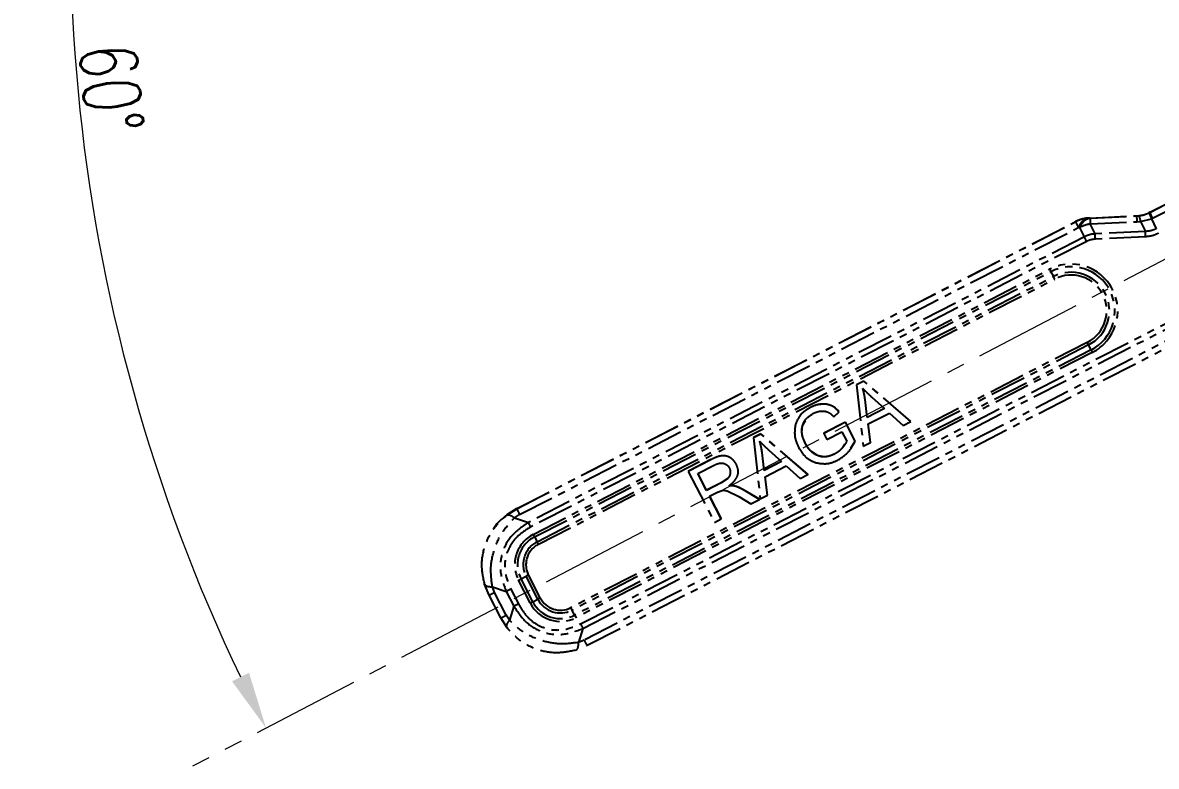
# Model space of a CAD drawing. Header units: millimetres. Extents: x 2180 to 4616, y 795 to 2518.
# Drawn here: x 3955.3 to 4154.1, y 1291.2 to 1421.6 of the extents above; entities that cross this region are included whole.
import ezdxf

# ---------------------------------------------------------------- set-up
doc = ezdxf.new("R2010")
doc.units = ezdxf.units.MM
doc.linetypes.add('CENTER2', pattern=[28.575, 19.05, -3.175, 3.175, -3.175])
doc.linetypes.add('PHANTOM', pattern=[12.7, 6.35, -1.27, 1.27, -1.27, 1.27, -1.27])
doc.layers.add('单点划线', color=1, linetype='CENTER2', lineweight=13)
doc.layers.add('标注', color=3, linetype='Continuous', lineweight=13)
doc.styles.add('SLDTEXTSTYLE1', font='txt.shx', dxfattribs={"width": 0.7, "bigfont": 'gbcbig.shx'})
doc.dimstyles.new('SLDDIMSTYLE12$2', dxfattribs={"dimtxt": 12, "dimasz": 10, "dimexe": 0, "dimexo": 0.0625, "dimgap": 0.875, "dimtad": 1, "dimdec": 1, "dimlfac": 1.8, "dimrnd": 1e-09, "dimzin": 12, "dimdsep": 46, "dimtxsty": 'SLDTEXTSTYLE1', "dimcen": 0.09, "dimdle": 8.16, "dimclrd": 3, "dimclre": 3, "dimadec": 0, "dimazin": 3, "dimtfac": 1, "dimtdec": 1, "dimtofl": 0, "dimtmove": 0, "dimatfit": 3, "dimfxl": 0, "dimfrac": 2, "dimtolj": 1, "dimlwd": 5, "dimlwe": 5, "dimarcsym": 0})

# ---------------------------------------------------------------- blocks, each defined once
blk = doc.blocks.new('*D59')
at = {"layer": 'Defpoints', "color": 0, "transparency": 16777216}
for p in [(3962.41, 1529.66), (3963.83, 1448.59), (4266.68, 1438.02), (4266.68, 1438.02), (3985.07, 1291.24)]:
    blk.add_point(p, dxfattribs=at)
at = {"layer": '标注', "color": 3, "linetype": 'Continuous', "lineweight": 5, "transparency": 16777216}
blk.add_arc((4266.68, 1438.02), 303.03, 165.1292, 205.6373, dxfattribs=at)
at = {"layer": '标注', "color": 3, "transparency": 16777216}
for points in [[(3972.19, 1516.24), (3975.4, 1515.33), (3976.52, 1525.41)], [(3994.97, 1307.65), (3991.99, 1306.16), (3997.96, 1297.96)]]:
    blk.add_solid(points, dxfattribs=at)
at = {"layer": '标注', "color": 0, "transparency": 16777216, "insert": (3970.83, 1410.14), "char_height": 10, "attachment_point": 5, "rotation": 275.3833, "style": 'SLDTEXTSTYLE1'}
blk.add_mtext('\\A1;60%%D', dxfattribs=at)

msp = doc.modelspace()

# ---------------------------------------------------------------- linework, layer by layer
at = {"color": 7, "linetype": 'PHANTOM', "lineweight": 25}
for p, q in [((4152.954, 1388.359), (4162.757, 1393.393)), ((4152.971, 1388.384), (4162.774, 1393.418)), ((4153.448, 1387.33), (4163.251, 1392.364)), ((4152.972, 1388.385), (4152.869, 1388.333)), ((4152.869, 1388.333), (4152.971, 1388.384)), ((4152.954, 1388.359), (4152.971, 1388.384)), ((4041.933, 1336.411), (4139.93, 1386.73)), ((4041.949, 1336.435), (4139.947, 1386.755)), ((4139.93, 1386.73), (4139.947, 1386.755)), ((4142.476, 1387.382), (4142.225, 1387.369)), ((4142.233, 1387.345), (4142.25, 1387.37)), ((4142.233, 1387.345), (4142.482, 1387.356)), ((4142.25, 1387.37), (4142.501, 1387.383)), ((4142.482, 1387.356), (4150.65, 1387.743)), ((4142.501, 1387.383), (4150.669, 1387.771)), ((4142.51, 1386.351), (4150.678, 1386.739)), ((4143.377, 1384.612), (4142.51, 1386.351)), ((4150.65, 1387.743), (4150.669, 1387.771)), ((4150.669, 1387.771), (4150.984, 1387.794)), ((4150.678, 1386.739), (4151.309, 1386.787)), ((4151.309, 1386.787), (4153.244, 1387.228)), ((4151.309, 1386.787), (4152.186, 1385.03)), ((4153.244, 1387.228), (4153.448, 1387.33)), ((4153.244, 1387.228), (4154.104, 1385.504)), ((4042.427, 1335.382), (4140.424, 1385.701)), ((4141.486, 1384.083), (4043.986, 1334.018)), ((4140.424, 1385.701), (4140.673, 1385.712)), ((4141.486, 1384.083), (4140.673, 1385.712)), ((4152.186, 1385.03), (4143.377, 1384.612)), ((4152.227, 1384.097), (4143.418, 1383.68)), ((4141.894, 1383.278), (4044.394, 1333.214)), ((4044.816, 1331.899), (4135.383, 1378.403)), ((4045.041, 1331.468), (4135.607, 1377.972)), ((4135.607, 1377.972), (4136.062, 1377.12)), ((4045.495, 1330.615), (4136.062, 1377.12)), ((4045.72, 1330.184), (4136.286, 1376.689)), ((4053.131, 1316.201), (4171.2, 1376.827)), ((4053.544, 1315.404), (4171.614, 1376.031)), ((4172.502, 1374.351), (4053.733, 1313.365)), ((4173.035, 1373.378), (4054.266, 1312.393)), ((4141.998, 1365.567), (4051.431, 1319.063)), ((4142.218, 1365.131), (4051.652, 1318.627)), ((4142.654, 1364.251), (4052.087, 1317.746)), ((4142.654, 1364.251), (4142.218, 1365.131)), ((4142.875, 1363.815), (4052.308, 1317.311)), ((4102.81, 1358.783), (4101.534, 1358.128)), ((4101.547, 1358.147), (4101.534, 1358.128)), ((4101.534, 1358.128), (4102.696, 1347.406)), ((4102.823, 1358.802), (4101.547, 1358.147)), ((4102.823, 1358.802), (4102.81, 1358.783)), ((4111.061, 1351.701), (4102.81, 1358.783)), ((4111.074, 1351.72), (4102.823, 1358.802)), ((4093.449, 1354.174), (4093.436, 1354.155)), ((4096.174, 1354.753), (4096.161, 1354.734)), ((4103.036, 1355.563), (4103.023, 1355.544)), ((4103.382, 1352.41), (4103.023, 1355.544)), ((4103.395, 1352.429), (4103.036, 1355.563)), ((4104.212, 1355.962), (4106.423, 1353.972)), ((4091.418, 1352.483), (4091.405, 1352.464)), ((4097.539, 1352.535), (4098.46, 1353.386)), ((4098.473, 1353.405), (4098.46, 1353.386)), ((4106.423, 1353.972), (4103.382, 1352.41)), ((4103.395, 1352.429), (4103.382, 1352.41)), ((4106.414, 1353.979), (4103.395, 1352.429)), ((4103.542, 1351.273), (4107.278, 1353.192)), ((4107.278, 1353.192), (4109.724, 1351.014)), ((4092.062, 1350.979), (4092.049, 1350.96)), ((4092.062, 1350.979), (4092.588, 1351.899)), ((4099.563, 1351.568), (4095.777, 1349.624)), ((4099.576, 1351.587), (4095.791, 1349.643)), ((4099.576, 1351.587), (4099.563, 1351.568)), ((4101.266, 1348.253), (4099.563, 1351.568)), ((4101.279, 1348.272), (4099.576, 1351.587)), ((4103.948, 1348.048), (4103.542, 1351.273)), ((4103.961, 1348.067), (4103.556, 1351.281)), ((4109.724, 1351.014), (4111.061, 1351.701)), ((4111.074, 1351.72), (4111.061, 1351.701)), ((4084.743, 1349.506), (4083.467, 1348.851)), ((4083.48, 1348.87), (4083.467, 1348.851)), ((4083.467, 1348.851), (4084.629, 1338.128)), ((4084.756, 1349.525), (4083.48, 1348.87)), ((4084.756, 1349.525), (4084.743, 1349.506)), ((4092.994, 1342.424), (4084.743, 1349.506)), ((4093.007, 1342.443), (4084.756, 1349.525)), ((4095.791, 1349.643), (4095.777, 1349.624)), ((4095.777, 1349.624), (4096.317, 1348.574)), ((4096.317, 1348.574), (4098.942, 1349.922)), ((4098.942, 1349.922), (4099.801, 1348.249)), ((4100.511, 1347.014), (4101.279, 1348.272)), ((4101.279, 1348.272), (4101.266, 1348.253)), ((4103.961, 1348.067), (4103.948, 1348.048)), ((4084.969, 1346.286), (4084.956, 1346.267)), ((4085.315, 1343.133), (4084.956, 1346.267)), ((4085.328, 1343.152), (4084.969, 1346.286)), ((4086.146, 1346.685), (4088.356, 1344.695)), ((4092.537, 1347.911), (4092.524, 1347.892)), ((4099.144, 1347.214), (4099.131, 1347.195)), ((4099.5, 1347.702), (4099.144, 1347.214)), ((4100.55, 1346.963), (4100.563, 1346.982)), ((4102.696, 1347.406), (4103.948, 1348.048)), ((4075.978, 1344.998), (4072.016, 1342.963)), ((4075.991, 1345.017), (4072.029, 1342.982)), ((4075.991, 1345.017), (4075.978, 1344.998)), ((4077.467, 1345.628), (4077.454, 1345.609)), ((4088.356, 1344.695), (4085.315, 1343.133)), ((4088.347, 1344.702), (4085.328, 1343.152)), ((4094.773, 1345.701), (4094.76, 1345.682)), ((4097.69, 1346.004), (4097.677, 1345.986)), ((4072.029, 1342.982), (4072.016, 1342.963)), ((4072.016, 1342.963), (4076.615, 1334.006)), ((4073.705, 1342.588), (4076.532, 1344.04)), ((4075.226, 1339.627), (4073.705, 1342.588)), ((4075.239, 1339.646), (4073.723, 1342.597)), ((4085.328, 1343.152), (4085.315, 1343.133)), ((4085.475, 1341.996), (4089.211, 1343.915)), ((4089.211, 1343.915), (4091.657, 1341.737)), ((4091.657, 1341.737), (4092.994, 1342.424)), ((4093.007, 1342.443), (4092.994, 1342.424)), ((4077.778, 1340.937), (4075.226, 1339.627)), ((4077.791, 1340.956), (4075.239, 1339.646)), ((4078.923, 1341.7), (4077.778, 1340.937)), ((4077.791, 1340.956), (4077.778, 1340.937)), ((4080.315, 1341.565), (4080.328, 1341.583)), ((4085.881, 1338.771), (4085.475, 1341.996)), ((4085.894, 1338.79), (4085.489, 1342.004)), ((4075.239, 1339.646), (4075.226, 1339.627)), ((4075.756, 1338.595), (4077.135, 1339.304)), ((4077.8, 1334.614), (4075.756, 1338.595)), ((4077.813, 1334.633), (4075.773, 1338.604)), ((4077.135, 1339.304), (4077.94, 1339.628)), ((4078.848, 1339.541), (4080.87, 1338.552)), ((4080.87, 1338.552), (4083.014, 1337.292)), ((4081.7, 1339.715), (4081.687, 1339.696)), ((4084.504, 1338.057), (4081.687, 1339.696)), ((4084.517, 1338.075), (4081.7, 1339.715)), ((4084.629, 1338.128), (4085.881, 1338.771)), ((4085.894, 1338.79), (4085.881, 1338.771)), ((4040.186, 1335.299), (4041.932, 1336.41)), ((4041.949, 1336.435), (4040.204, 1335.326)), ((4041.949, 1336.435), (4041.932, 1336.41)), ((4083.014, 1337.292), (4084.504, 1338.057)), ((4084.517, 1338.075), (4084.504, 1338.057)), ((4041.553, 1334.825), (4042.427, 1335.382)), ((4041.553, 1334.825), (4043.986, 1334.018)), ((4076.615, 1334.006), (4077.8, 1334.614)), ((4077.813, 1334.633), (4077.8, 1334.614)), ((4037.84, 1332.833), (4037.816, 1332.799)), ((4045.041, 1331.468), (4045.495, 1330.615)), ((4042.677, 1324.114), (4043.553, 1324.573)), ((4045.609, 1320.57), (4043.553, 1324.573)), ((4046.044, 1320.795), (4043.988, 1324.798)), ((4037.064, 1321.264), (4036.291, 1323.182)), ((4037.658, 1322.708), (4040.091, 1321.901)), ((4038.045, 1321.75), (4037.658, 1322.708)), ((4040.889, 1322.309), (4042.225, 1319.707)), ((4044.297, 1319.886), (4042.242, 1323.889)), ((4044.732, 1320.111), (4042.677, 1324.114)), ((4039.119, 1317.261), (4037.064, 1321.264)), ((4040.1, 1317.747), (4038.045, 1321.75)), ((4040.091, 1321.901), (4041.427, 1319.3)), ((4044.732, 1320.111), (4045.609, 1320.57)), ((4041.427, 1319.3), (4040.655, 1316.873)), ((4052.087, 1317.746), (4051.652, 1318.627)), ((4040.229, 1315.515), (4039.119, 1317.261)), ((4040.655, 1316.873), (4040.1, 1317.747)), ((4053.544, 1315.404), (4052.772, 1312.978)), ((4053.733, 1313.365), (4052.772, 1312.978))]:
    msp.add_line(p, q, dxfattribs=at)
for centre, radius, start, end in [((4167.855, 1394.886), 16.269, 203.65317, 207.67445), ((4142.499, 1381.727), 5.625, 92.71551, 117.17948), ((4154.832, 1393.257), 16.269, 203.65323, 207.67441), ((4142.517, 1381.752), 5.625, 92.71551, 117.17948), ((4142.728, 1384.984), 2.413, 101.84245, 162.69532), ((4142.977, 1384.994), 2.413, 101.84237, 162.69509), ((4143.849, 1379.544), 6.938, 101.13017, 117.24213), ((4162.489, 1387.413), 20.008, 180.16327, 183.04177), ((4170.657, 1387.8), 20.007, 180.16315, 183.04177), ((4139.129, 1371.109), 8.2, 297.1833, 117.18084), ((4167.874, 1395.028), 36.497, 207.09803, 207.86067), ((4139.13, 1371.111), 7.713, 297.18322, 117.18092), ((4139.14, 1371.125), 6.738, 297.18337, 117.18077), ((4103.795, 1360.064), 36.497, 27.09803, 27.86067), ((4139.142, 1371.128), 6.251, 297.18339, 117.18075), ((4108.98, 1348.553), 37.143, 26.50967, 27.26321), ((4175.889, 1380.828), 37.141, 206.50963, 207.26319), ((4047.534, 1326.607), 5.949, 117.18001, 207.18331), ((4047.536, 1326.609), 5.462, 117.18001, 207.18331), ((4047.546, 1326.623), 4.488, 117.18001, 207.18331), ((4047.547, 1326.625), 4.001, 117.18001, 207.18331), ((4077.306, 1348.523), 36.496, 207.09805, 207.86068), ((4013.228, 1313.559), 36.498, 27.09803, 27.86065), ((4075.897, 1262.54), 69.958, 117.13686, 117.53788), ((4010.335, 1386.142), 69.954, 297.13687, 297.5379), ((4077.953, 1258.537), 69.958, 117.13686, 117.53788), ((4049.602, 1322.62), 4.488, 207.18159, 297.17841), ((4049.603, 1322.622), 4.001, 207.1814, 297.1785), ((4012.39, 1382.139), 69.954, 297.13687, 297.5379), ((4049.59, 1322.604), 5.95, 207.18167, 297.17837), ((4049.592, 1322.606), 5.463, 207.18159, 297.1784), ((4018.415, 1302.049), 37.142, 26.50966, 27.2632), ((4085.324, 1334.325), 37.142, 206.50966, 207.26321)]:
    msp.add_arc(centre, radius, start, end, dxfattribs=at)
for points, knots in [([(4150.966, 1387.767), (4151.296, 1387.817), (4151.946, 1387.914), (4152.553, 1388.178), (4152.852, 1388.308)], [0, 0, 0, 0, 0.5083155, 1, 1, 1, 1]), ([(4150.984, 1387.794), (4151.314, 1387.843), (4151.963, 1387.939), (4152.57, 1388.203), (4152.869, 1388.333)], [0, 0, 0, 0, 0.50800634, 1, 1, 1, 1]), ([(4152.852, 1388.308), (4152.871, 1388.318), (4152.905, 1388.334), (4152.939, 1388.352), (4152.954, 1388.359)], [0, 0, 0, 0, 0.5601455, 1, 1, 1, 1]), ([(4152.852, 1388.308), (4152.856, 1388.25), (4152.864, 1388.135), (4153.117, 1387.53), (4153.244, 1387.228)], [0, 0, 0, 0, 0.5, 1, 1, 1, 1]), ([(4150.65, 1387.743), (4150.709, 1387.746), (4150.815, 1387.752), (4150.92, 1387.763), (4150.966, 1387.767)], [0, 0, 0, 0, 0.5576718, 1, 1, 1, 1]), ([(4150.966, 1387.767), (4151.013, 1387.724), (4151.109, 1387.636), (4151.243, 1387.069), (4151.31, 1386.787)], [0, 0, 0, 0, 0.5008043, 1, 1, 1, 1]), ([(4143.377, 1384.612), (4143.045, 1384.57), (4142.389, 1384.489), (4141.785, 1384.217), (4141.486, 1384.083)], [0, 0, 0, 0, 0.50495342, 1, 1, 1, 1]), ([(4154.104, 1385.504), (4153.803, 1385.372), (4153.191, 1385.103), (4152.524, 1385.054), (4152.186, 1385.03)], [0, 0, 0, 0, 0.4914989, 1, 1, 1, 1]), ([(4154.513, 1384.699), (4154.155, 1384.54), (4153.426, 1384.216), (4152.632, 1384.137), (4152.227, 1384.097)], [0, 0, 0, 0, 0.4902935, 1, 1, 1, 1]), ([(4143.418, 1383.68), (4143.118, 1383.648), (4142.588, 1383.592), (4142.104, 1383.373), (4141.894, 1383.278)], [0, 0, 0, 0, 0.56777287, 1, 1, 1, 1]), ([(4102.615, 1357.495), (4102.868, 1357.238), (4103.387, 1356.713), (4103.933, 1356.216), (4104.212, 1355.962)], [0, 0, 0, 0, 0.4886908, 1, 1, 1, 1]), ([(4103.023, 1355.544), (4102.971, 1355.901), (4102.874, 1356.56), (4102.696, 1357.201), (4102.615, 1357.495)], [0, 0, 0, 0, 0.54195929, 1, 1, 1, 1]), ([(4103.036, 1355.563), (4102.984, 1355.92), (4102.887, 1356.578), (4102.709, 1357.22), (4102.628, 1357.514)], [0, 0, 0, 0, 0.5419593, 1, 1, 1, 1]), ([(4093.436, 1354.155), (4093.069, 1353.943), (4092.373, 1353.541), (4091.362, 1352.573), (4091.01, 1351.678), (4090.8, 1351.143)], [0, 0, 0, 0, 0.308178, 0.5862676, 1, 1, 1, 1]), ([(4093.449, 1354.174), (4093.089, 1353.958), (4092.404, 1353.548), (4091.688, 1352.962), (4091.493, 1352.539), (4091.458, 1352.464)], [0, 0, 0, 0, 0.4764978, 0.9064737, 1, 1, 1, 1]), ([(4096.161, 1354.734), (4095.654, 1354.736), (4094.702, 1354.741), (4093.839, 1354.342), (4093.436, 1354.155)], [0, 0, 0, 0, 0.5318982, 1, 1, 1, 1]), ([(4096.174, 1354.753), (4095.668, 1354.755), (4094.715, 1354.759), (4093.852, 1354.36), (4093.449, 1354.174)], [0, 0, 0, 0, 0.53189815, 1, 1, 1, 1]), ([(4098.46, 1353.386), (4098.085, 1353.777), (4097.44, 1354.451), (4096.539, 1354.65), (4096.161, 1354.734)], [0, 0, 0, 0, 0.5814657, 1, 1, 1, 1]), ([(4098.473, 1353.405), (4098.098, 1353.796), (4097.453, 1354.469), (4096.552, 1354.669), (4096.174, 1354.753)], [0, 0, 0, 0, 0.5814657, 1, 1, 1, 1]), ([(4092.049, 1350.96), (4092.127, 1351.187), (4092.284, 1351.639), (4092.866, 1352.47), (4093.518, 1352.875), (4093.965, 1353.154)], [0, 0, 0, 0, 0.2394886, 0.4785859, 1, 1, 1, 1]), ([(4093.965, 1353.154), (4094.269, 1353.288), (4094.863, 1353.551), (4095.511, 1353.54), (4095.827, 1353.534)], [0, 0, 0, 0, 0.512975, 1, 1, 1, 1]), ([(4095.827, 1353.534), (4095.981, 1353.508), (4096.294, 1353.456), (4096.916, 1353.167), (4097.284, 1352.793), (4097.539, 1352.535)], [0, 0, 0, 0, 0.23103556, 0.46846759, 1, 1, 1, 1]), ([(4090.8, 1351.143), (4090.704, 1350.405), (4090.525, 1349.034), (4091.087, 1347.776), (4091.346, 1347.195)], [0, 0, 0, 0, 0.5381648, 1, 1, 1, 1]), ([(4092.524, 1347.892), (4092.297, 1348.415), (4091.971, 1349.17), (4091.901, 1350.24), (4092.001, 1350.723), (4092.049, 1350.96)], [0, 0, 0, 0, 0.5344662, 0.7714045, 1, 1, 1, 1]), ([(4092.537, 1347.911), (4092.276, 1348.497), (4091.835, 1349.486), (4091.996, 1350.547), (4092.062, 1350.979)], [0, 0, 0, 0, 0.5921782, 1, 1, 1, 1]), ([(4084.548, 1348.218), (4084.801, 1347.961), (4085.32, 1347.435), (4085.866, 1346.939), (4086.146, 1346.685)], [0, 0, 0, 0, 0.4886907, 1, 1, 1, 1]), ([(4084.956, 1346.267), (4084.904, 1346.624), (4084.807, 1347.282), (4084.629, 1347.924), (4084.548, 1348.218)], [0, 0, 0, 0, 0.5419592, 1, 1, 1, 1]), ([(4084.969, 1346.286), (4084.917, 1346.643), (4084.82, 1347.301), (4084.642, 1347.943), (4084.561, 1348.237)], [0, 0, 0, 0, 0.5419592, 1, 1, 1, 1]), ([(4098.271, 1344.948), (4098.967, 1345.41), (4100.25, 1346.261), (4100.947, 1347.627), (4101.266, 1348.253)], [0, 0, 0, 0, 0.5424178, 1, 1, 1, 1]), ([(4099.801, 1348.249), (4099.738, 1348.113), (4099.562, 1347.733), (4099.299, 1347.405), (4099.131, 1347.195)], [0, 0, 0, 0, 0.3598376, 1, 1, 1, 1]), ([(4091.346, 1347.195), (4091.771, 1346.501), (4092.504, 1345.303), (4093.775, 1344.739), (4094.309, 1344.501)], [0, 0, 0, 0, 0.5794862, 1, 1, 1, 1]), ([(4094.76, 1345.682), (4094.538, 1345.781), (4094.085, 1345.984), (4093.25, 1346.677), (4092.821, 1347.394), (4092.524, 1347.892)], [0, 0, 0, 0, 0.2264152, 0.4626215, 1, 1, 1, 1]), ([(4094.773, 1345.701), (4094.277, 1345.977), (4093.325, 1346.508), (4092.792, 1347.456), (4092.537, 1347.911)], [0, 0, 0, 0, 0.520635, 1, 1, 1, 1]), ([(4099.131, 1347.195), (4098.921, 1346.953), (4098.503, 1346.469), (4097.952, 1346.146), (4097.677, 1345.986)], [0, 0, 0, 0, 0.5020846, 1, 1, 1, 1]), ([(4099.144, 1347.214), (4098.907, 1346.944), (4098.486, 1346.463), (4097.932, 1346.144), (4097.69, 1346.004)], [0, 0, 0, 0, 0.5618251, 1, 1, 1, 1]), ([(4077.454, 1345.609), (4077.206, 1345.528), (4076.699, 1345.361), (4076.222, 1345.121), (4075.978, 1344.998)], [0, 0, 0, 0, 0.4889255, 1, 1, 1, 1]), ([(4077.467, 1345.628), (4077.219, 1345.547), (4076.712, 1345.38), (4076.235, 1345.14), (4075.991, 1345.017)], [0, 0, 0, 0, 0.4889255, 1, 1, 1, 1]), ([(4076.532, 1344.04), (4076.829, 1344.175), (4077.259, 1344.371), (4077.863, 1344.45), (4078.131, 1344.39), (4078.257, 1344.362)], [0, 0, 0, 0, 0.5431864, 0.7867589, 1, 1, 1, 1]), ([(4078.561, 1345.658), (4078.354, 1345.681), (4077.982, 1345.72), (4077.616, 1345.643), (4077.454, 1345.609)], [0, 0, 0, 0, 0.5575462, 1, 1, 1, 1]), ([(4078.257, 1344.362), (4078.457, 1344.275), (4078.754, 1344.146), (4079.055, 1343.837), (4079.16, 1343.656), (4079.214, 1343.565)], [0, 0, 0, 0, 0.508701, 0.7517829, 1, 1, 1, 1]), ([(4079.62, 1345.178), (4079.434, 1345.307), (4079.109, 1345.533), (4078.725, 1345.621), (4078.561, 1345.658)], [0, 0, 0, 0, 0.5738958, 1, 1, 1, 1]), ([(4079.167, 1340.455), (4079.428, 1340.656), (4079.91, 1341.028), (4080.451, 1341.707), (4080.77, 1342.468), (4080.797, 1343.347), (4080.558, 1343.905), (4080.432, 1344.198)], [0, 0, 0, 0, 0.2248507, 0.4169148, 0.5876668, 0.7832367, 1, 1, 1, 1]), ([(4080.432, 1344.198), (4080.308, 1344.408), (4080.088, 1344.778), (4079.762, 1345.057), (4079.62, 1345.178)], [0, 0, 0, 0, 0.5655054, 1, 1, 1, 1]), ([(4094.309, 1344.501), (4095.046, 1344.37), (4096.417, 1344.124), (4097.685, 1344.688), (4098.271, 1344.948)], [0, 0, 0, 0, 0.53725916, 1, 1, 1, 1]), ([(4097.677, 1345.986), (4097.183, 1345.779), (4096.467, 1345.479), (4095.445, 1345.48), (4094.988, 1345.615), (4094.76, 1345.682)], [0, 0, 0, 0, 0.5264104, 0.7642346, 1, 1, 1, 1]), ([(4097.69, 1346.004), (4097.134, 1345.767), (4096.182, 1345.361), (4095.187, 1345.601), (4094.773, 1345.701)], [0, 0, 0, 0, 0.5837878, 1, 1, 1, 1]), ([(4079.369, 1342.572), (4079.329, 1342.409), (4079.249, 1342.083), (4079.031, 1341.827), (4078.923, 1341.7)], [0, 0, 0, 0, 0.50112496, 1, 1, 1, 1]), ([(4079.214, 1343.565), (4079.281, 1343.406), (4079.416, 1343.087), (4079.384, 1342.744), (4079.369, 1342.572)], [0, 0, 0, 0, 0.5017512, 1, 1, 1, 1]), ([(4081.687, 1339.696), (4081.189, 1339.972), (4080.397, 1340.41), (4079.5, 1340.443), (4079.167, 1340.455)], [0, 0, 0, 0, 0.628575, 1, 1, 1, 1]), ([(4081.7, 1339.715), (4081.202, 1339.991), (4080.41, 1340.429), (4079.513, 1340.462), (4079.181, 1340.474)], [0, 0, 0, 0, 0.628575, 1, 1, 1, 1]), ([(4077.94, 1339.628), (4078.067, 1339.639), (4078.374, 1339.664), (4078.673, 1339.586), (4078.848, 1339.541)], [0, 0, 0, 0, 0.4142729, 1, 1, 1, 1]), ([(4036.291, 1323.182), (4036.061, 1324.291), (4035.603, 1326.501), (4036.213, 1329.887), (4037.69, 1332.996), (4039.352, 1334.529), (4040.186, 1335.299)], [0, 0, 0, 0, 0.2509207, 0.5000162, 0.7490448, 1, 1, 1, 1]), ([(4037.658, 1322.708), (4037.51, 1323.789), (4037.216, 1325.942), (4037.894, 1329.304), (4039.304, 1332.437), (4040.801, 1334.027), (4041.553, 1334.825)], [0, 0, 0, 0, 0.2509209, 0.5000162, 0.7490448, 1, 1, 1, 1]), ([(4040.204, 1335.326), (4039.294, 1334.61), (4038.367, 1333.88), (4037.857, 1332.847), (4037.848, 1332.828)], [0, 0, 0, 0, 0.9811751, 1, 1, 1, 1]), ([(4040.186, 1335.299), (4040.333, 1335.342), (4040.629, 1335.429), (4041.245, 1335.026), (4041.553, 1334.825)], [0, 0, 0, 0, 0.5000005, 1, 1, 1, 1]), ([(4043.986, 1334.018), (4042.917, 1333.298), (4040.938, 1331.963), (4039.239, 1328.844), (4038.815, 1325.327), (4039.645, 1323.099), (4040.091, 1321.901)], [0, 0, 0, 0, 0.2702915, 0.5008839, 0.7316205, 1, 1, 1, 1]), ([(4044.394, 1333.214), (4043.624, 1332.748), (4042.192, 1331.882), (4040.686, 1329.978), (4039.831, 1327.749), (4039.749, 1325.047), (4040.49, 1323.268), (4040.889, 1322.309)], [0, 0, 0, 0, 0.2085412, 0.3881399, 0.5544367, 0.759769, 1, 1, 1, 1]), ([(4036.291, 1323.182), (4036.381, 1323.05), (4036.563, 1322.785), (4037.292, 1322.734), (4037.658, 1322.708)], [0, 0, 0, 0, 0.49686735, 1, 1, 1, 1]), ([(4041.427, 1319.3), (4042.148, 1318.23), (4043.482, 1316.25), (4046.604, 1314.551), (4050.12, 1314.129), (4052.347, 1314.959), (4053.544, 1315.404)], [0, 0, 0, 0, 0.2705363, 0.5011773, 0.7319034, 1, 1, 1, 1]), ([(4042.225, 1319.707), (4042.691, 1318.937), (4043.558, 1317.503), (4045.463, 1315.998), (4047.694, 1315.143), (4050.394, 1315.062), (4052.172, 1315.802), (4053.131, 1316.201)], [0, 0, 0, 0, 0.20872371, 0.38836947, 0.55468562, 0.75997191, 1, 1, 1, 1]), ([(4040.228, 1315.515), (4040.177, 1315.661), (4040.073, 1315.953), (4040.461, 1316.566), (4040.655, 1316.873)], [0, 0, 0, 0, 0.50000085, 1, 1, 1, 1]), ([(4052.772, 1312.978), (4051.687, 1312.829), (4049.525, 1312.534), (4046.158, 1313.211), (4043.03, 1314.621), (4041.448, 1316.121), (4040.655, 1316.873)], [0, 0, 0, 0, 0.2509467, 0.4999847, 0.7490684, 1, 1, 1, 1]), ([(4052.346, 1311.62), (4051.235, 1311.389), (4049.022, 1310.931), (4045.635, 1311.541), (4042.527, 1313.018), (4040.997, 1314.681), (4040.229, 1315.515)], [0, 0, 0, 0, 0.2509467, 0.4999848, 0.7490685, 1, 1, 1, 1]), ([(4052.346, 1311.62), (4052.469, 1311.708), (4052.717, 1311.887), (4052.754, 1312.613), (4052.772, 1312.978)], [0, 0, 0, 0, 0.4968674, 1, 1, 1, 1])]:
    msp.add_open_spline(points, degree=3, knots=knots, dxfattribs=at)
for points in [[(4141.894, 1383.278), (4141.855, 1383.356), (4141.775, 1383.511), (4141.663, 1383.73), (4141.562, 1383.929), (4141.511, 1384.032), (4141.486, 1384.083)], [(4143.418, 1383.68), (4143.414, 1383.771), (4143.405, 1383.953), (4143.394, 1384.21), (4143.384, 1384.44), (4143.379, 1384.555), (4143.377, 1384.612)], [(4152.227, 1384.097), (4152.223, 1384.189), (4152.214, 1384.371), (4152.202, 1384.628), (4152.192, 1384.858), (4152.188, 1384.972), (4152.186, 1385.03)], [(4041.933, 1336.411), (4041.952, 1336.361), (4041.991, 1336.26), (4042.282, 1335.675), (4042.427, 1335.382)], [(4044.394, 1333.214), (4044.354, 1333.291), (4044.275, 1333.446), (4044.163, 1333.666), (4044.062, 1333.865), (4044.011, 1333.967), (4043.986, 1334.018)], [(4040.889, 1322.309), (4040.812, 1322.269), (4040.657, 1322.19), (4040.439, 1322.078), (4040.242, 1321.978), (4040.141, 1321.927), (4040.091, 1321.901)], [(4037.064, 1321.264), (4037.105, 1321.282), (4037.188, 1321.318), (4037.759, 1321.606), (4038.045, 1321.75)], [(4042.225, 1319.707), (4042.148, 1319.667), (4041.993, 1319.588), (4041.775, 1319.476), (4041.578, 1319.376), (4041.477, 1319.325), (4041.427, 1319.3)], [(4039.119, 1317.261), (4039.161, 1317.279), (4039.244, 1317.315), (4039.815, 1317.603), (4040.1, 1317.747)], [(4053.131, 1316.201), (4053.17, 1316.124), (4053.25, 1315.969), (4053.363, 1315.751), (4053.465, 1315.555), (4053.518, 1315.454), (4053.544, 1315.404)], [(4053.733, 1313.365), (4053.884, 1313.081), (4054.186, 1312.512), (4054.24, 1312.433), (4054.266, 1312.393)]]:
    msp.add_open_spline(points, degree=3, dxfattribs=at)
at = {"layer": '单点划线'}
msp.add_line((4266.679, 1438.019), (3985.066, 1291.244), dxfattribs=at)

# ---------------------------------------------------------------- dimensions: what is measured, and where the dimension line sits
at = {"layer": '标注'}
dim = msp.add_angular_dim_2l(base=(3963.832, 1448.586), line1=((4266.679, 1438.019), (3962.412, 1529.66)), line2=((4266.679, 1438.019), (3985.066, 1291.244)), text='60%%D', dimstyle='SLDDIMSTYLE12$2', override={"dimtxt": 10, "dimadec": 3, "dimtdec": 3, "dimtzin": 0}, dxfattribs=at)
dim.commit()
dim.dimension.update_dxf_attribs({"geometry": '*D59', "text_midpoint": (3970.833, 1410.14)})

doc.saveas('drawing.dxf')
